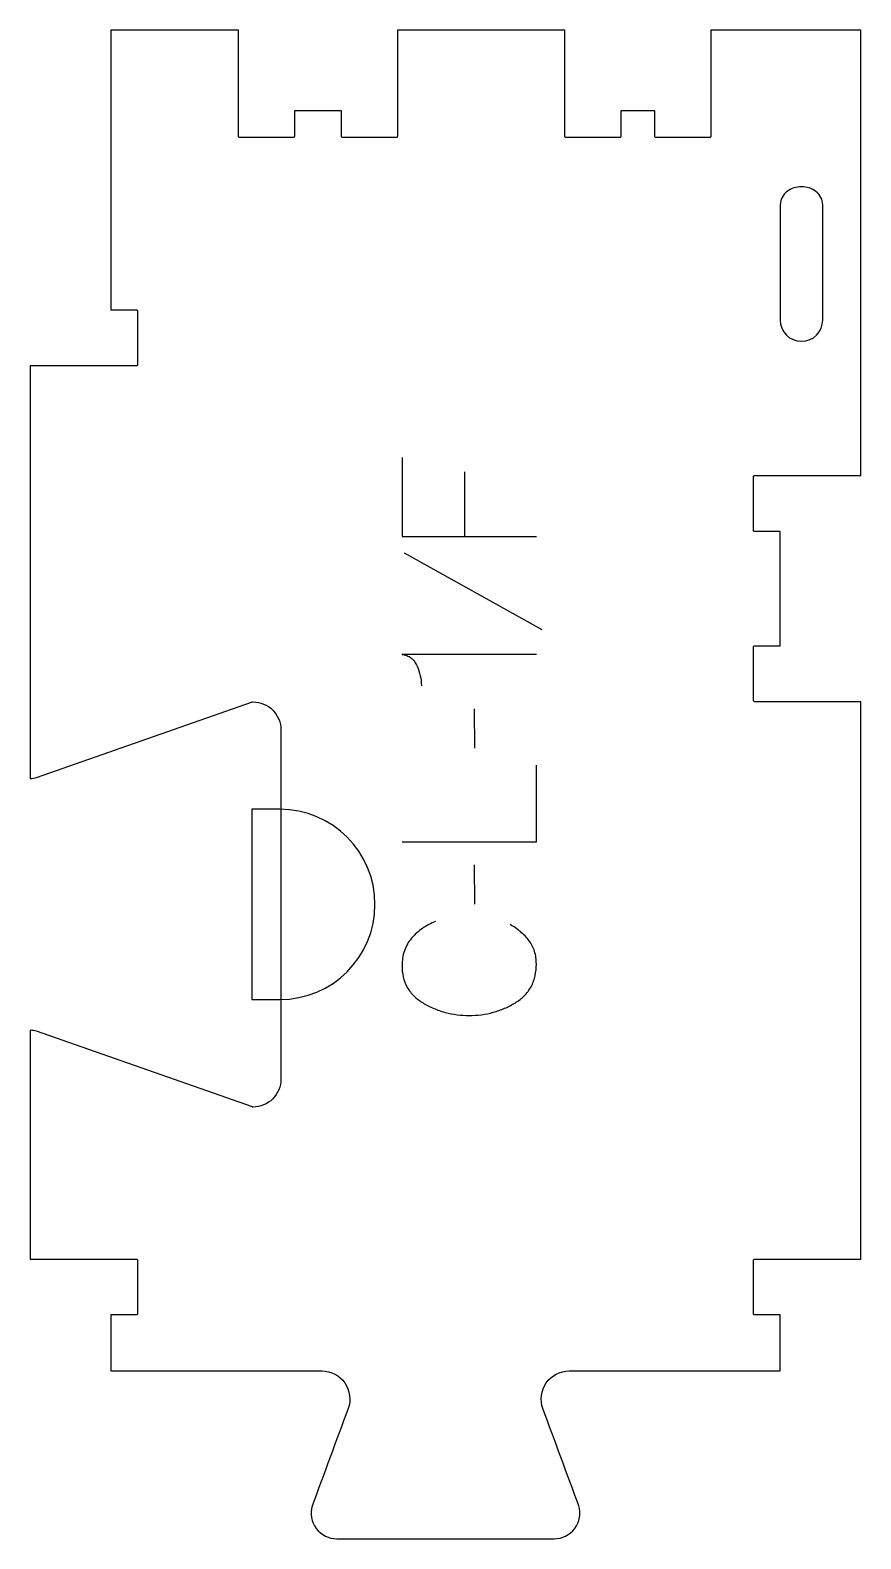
# Model space of a CAD drawing. Extents: x 0 to 186, y 0 to 337.
import ezdxf

# ---------------------------------------------------------------- set-up
doc = ezdxf.new("R2010")
doc.units = 0
for name, color, linetype in [('1_ANYTOOL_1MMDEEP_LABELS_S', 2, 'CONTINUOUS'), ('3_ANYTOOL_CUTTHROUGH_INSID', 4, 'CONTINUOUS'), ('4_ANYTOOL_CUTTHROUGH_OUTSI', 5, 'CONTINUOUS'), ('5_ANYTOOL_HALF_MILL_9MM_IN', 3, 'CONTINUOUS')]:
    doc.layers.add(name, color=color, linetype=linetype)

msp = doc.modelspace()

# ---------------------------------------------------------------- linework, layer by layer
at = {"layer": '1_ANYTOOL_1MMDEEP_LABELS_S'}
for p, q in [((97.010512, 238.358463), (97.010512, 223.872748)), ((83.510512, 220.272748), (114.281941, 203.087034)), ((99.15337, 185.429891), (99.239084, 176.644177)), ((99.15337, 150.544177), (99.239084, 141.758463))]:
    msp.add_line(p, q, dxfattribs=at)
for points in [[(83.039084, 241.529891), (83.039084, 223.872748), (113.039084, 223.872748)], [(83.039084, 155.687034), (113.039084, 155.687034), (113.039084, 172.787034)]]:
    msp.add_lwpolyline(points, dxfattribs=at)
for points in [[(113.039084, 197.558463), (82.996227, 197.558463, -0.057478), (84.089194, 197.29444, -0.075801), (85.069441, 196.754891, -0.075474), (85.853315, 195.939439, -0.055107), (86.40337, 194.944177, -0.039607), (87.102881, 192.801937, -0.05918), (87.367655, 190.572748)], [(90.539084, 137.90132, 0.059291), (87.609667, 136.365159, 0.066881), (85.160512, 134.15132, 0.04529), (84.236635, 132.834334, 0.046757), (83.569441, 131.370963, 0.04633), (83.16511, 129.73105, 0.037303), (83.039084, 128.044177, 0.054828), (83.314669, 125.538537, 0.073548), (84.212298, 123.195963, 0.073729), (85.740531, 121.226641, 0.056205), (87.731941, 119.708463, 0.033355), (90.121817, 118.487293, 0.034965), (92.655155, 117.603106, 0.034911), (95.323162, 117.073078, 0.031589), (98.039084, 116.90132, 0.032085), (100.755713, 117.075823, 0.035383), (103.423012, 117.61382, 0.035431), (105.95817, 118.512309, 0.033598), (108.346227, 119.75132, 0.058628), (110.347112, 121.313521, 0.073381), (111.86587, 123.335248, 0.072539), (112.766924, 125.781221, 0.05208), (113.039084, 128.387034, 0.033243), (112.943147, 129.828409, 0.042283), (112.631941, 131.237034, 0.042766), (112.124852, 132.479731, 0.044269), (111.410512, 133.615606, 0.055485), (109.495612, 135.627401, 0.045948), (107.210512, 137.215606)]]:
    msp.add_lwpolyline(points, format="xyb", dxfattribs=at)
at = {"layer": '3_ANYTOOL_CUTTHROUGH_INSID'}
msp.add_lwpolyline([(177, 272.250179), (177, 297.990527, 0.12263), (176.587875, 299.645618, 0.106401), (175.480762, 300.959794, 0.09127), (173.956608, 301.746842, 0.148392), (170.543392, 301.746842, 0.09127), (169.019238, 300.959794, 0.106401), (167.912125, 299.645618, 0.12263), (167.5, 297.990527), (167.5, 272.250179, 1)], format="xyb", close=True, dxfattribs=at)
at = {"layer": '4_ANYTOOL_CUTTHROUGH_OUTSI'}
msp.add_lwpolyline([(152, 337.000179), (152, 313.250179, -0.414214), (151.75, 313.000179), (139.75, 313.000179, -0.414214), (139.5, 313.250179), (139.5, 319.000179), (131.911, 319.000179), (131.911, 313.250179, -0.414214), (131.661, 313.000179), (119.661, 313.000179, -0.414214), (119.411, 313.250179), (119.411, 337.000179), (82, 337.000179), (82, 313.250179, -0.414214), (81.75, 313.000179), (69.75, 313.000179, -0.414214), (69.5, 313.250179), (69.5, 319.000179), (59, 319.000179), (59, 313.250179, -0.414214), (58.75, 313.000179), (46.75, 313.000179, -0.414214), (46.5, 313.250179), (46.5, 337.000179), (18, 337.000179), (18, 274.500179), (23.75, 274.500179, -0.414214), (24, 274.250179), (24, 262.250179, -0.414214), (23.75, 262.000179), (0, 262.000179), (0, 187.250179), (0, 169.808616, 0.061784), (1.39487, 170.04361), (49.667412, 186.939143, -0.084368), (49.75, 186.953179, -0.414214), (56, 180.703179), (56, 102.703179, -0.414214), (49.75, 96.453179, -0.084368), (49.667412, 96.467214), (1.383805, 113.366327, 0.0608), (0, 113.597658), (0, 62.500179), (23.75, 62.500179, -0.414214), (24, 62.250179), (24, 50.250179, -0.414214), (23.75, 50.000179), (18, 50.000179), (18, 37.500179), (65.13736, 37.500179, -0.245335), (70.265654, 34.822727, -0.245335), (71.000105, 29.084372, 0.000005), (62.985106, 7.387383, 0.236338), (63.884126, 2.317649, 0.237079), (68.497309, 0), (117.003393, 0.000456, 0.237079), (121.616579, 2.318105, 0.237101), (122.510667, 7.40248, -0.000005), (114.500337, 29.084274, -0.522099), (120.363046, 37.500179), (167.5, 37.500179), (167.5, 50.000179), (161.75, 50.000179, -0.414214), (161.5, 50.250179), (161.5, 62.250179, -0.414214), (161.75, 62.500179), (185.5, 62.500179), (185.5, 187.000179), (161.75, 187.000179, -0.414214), (161.5, 187.250179), (161.5, 199.250179, -0.414214), (161.75, 199.500179), (167.5, 199.500179), (167.5, 225.000179), (161.75, 225.000179, -0.414214), (161.5, 225.250179), (161.5, 237.250179, -0.414214), (161.75, 237.500179), (185.5, 237.500179), (185.5, 337.000179)], format="xyb", close=True, dxfattribs=at)
at = {"layer": '5_ANYTOOL_HALF_MILL_9MM_IN'}
msp.add_lwpolyline([(55.75, 120.453179, 1), (55.75, 162.953179), (49.5, 162.953179), (49.5, 120.453179)], format="xyb", close=True, dxfattribs=at)

doc.saveas('drawing.dxf')
